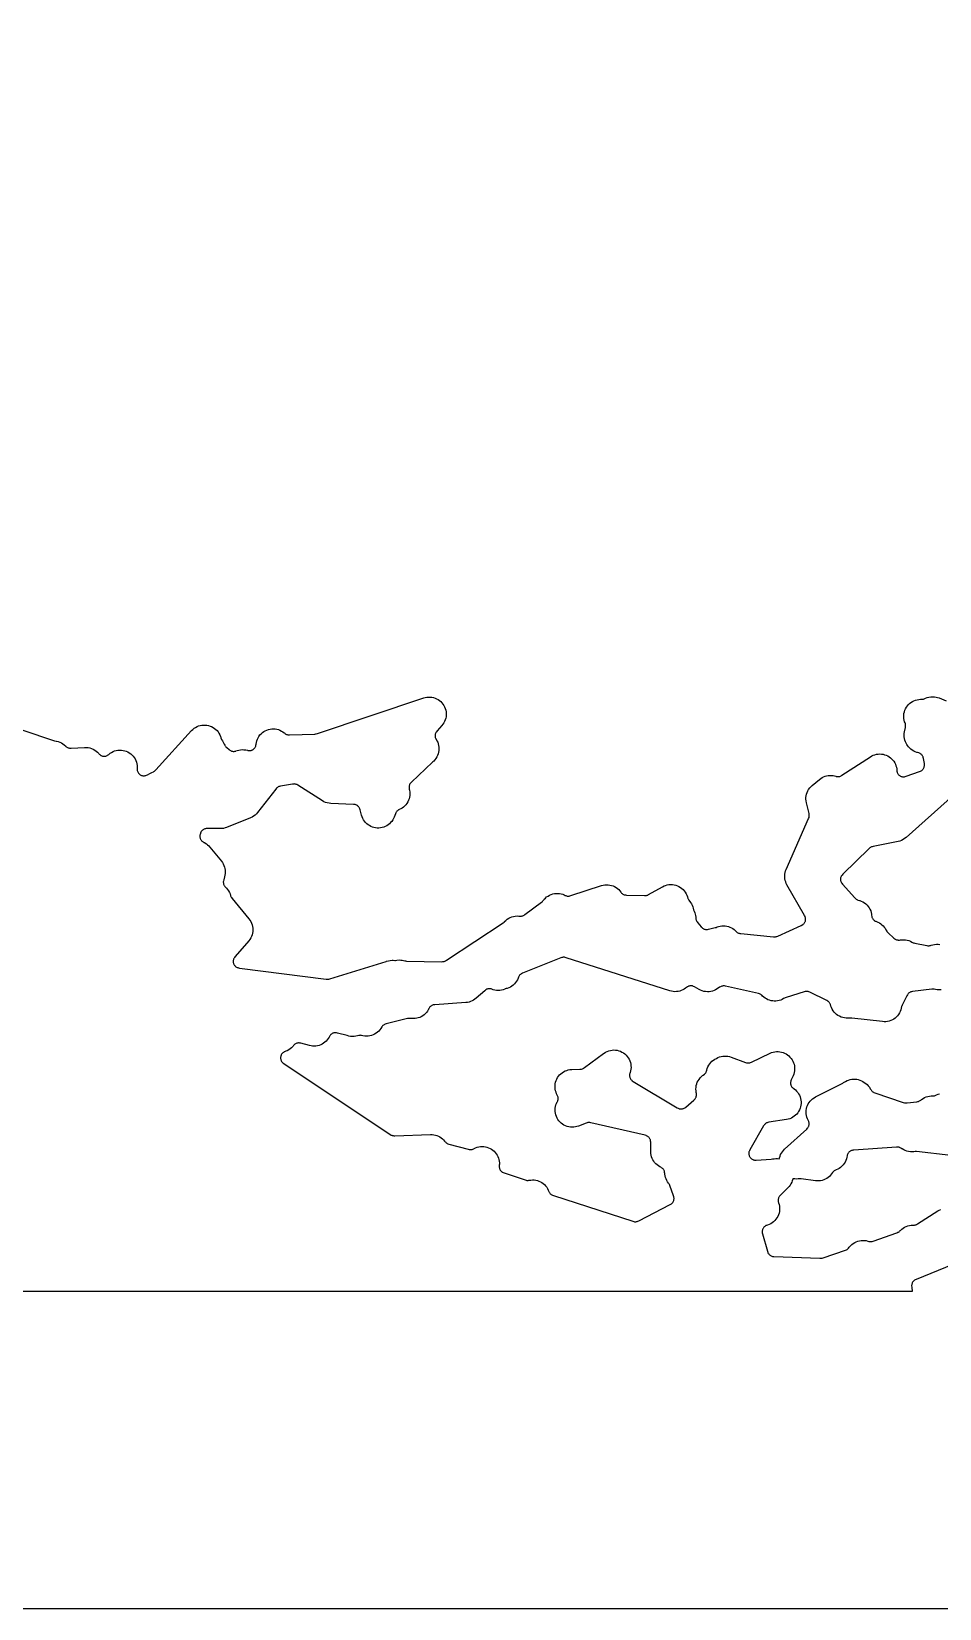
# Model space of a CAD drawing. Header units: metres. Extents: x 0 to 400, y 0 to 202.
# Drawn here: x 61.8 to 96.2, y 0 to 59.7 of the extents above; entities that cross this region are included whole.
import ezdxf

# ---------------------------------------------------------------- set-up
doc = ezdxf.new("R2010")
doc.units = ezdxf.units.M

msp = doc.modelspace()

# ---------------------------------------------------------------- linework, layer by layer
msp.add_lwpolyline([(400, 202.2006), (0, 202.2006), (0, -0.0004), (400, -0.0004), (400, 202.2006)], close=True)
for points in [[(61.495, 33.2436), (62.654, 32.8476), (62.693, 32.8356), (62.749, 32.8256), (62.767, 32.8226), (62.829, 32.8076), (62.888, 32.7856), (62.946, 32.7586), (63, 32.7266), (63.051, 32.6886), (63.098, 32.6456), (63.117, 32.6266), (63.137, 32.6106), (63.158, 32.5966), (63.184, 32.5826), (63.208, 32.5726), (63.228, 32.5666), (63.251, 32.5616), (63.278, 32.5596), (63.321, 32.5596), (63.826, 32.5876), (63.893, 32.5876), (63.96, 32.5816), (64.026, 32.5676), (64.089, 32.5476), (64.151, 32.5206), (64.209, 32.4876), (64.264, 32.4486), (64.314, 32.4046), (64.36, 32.3556), (64.376, 32.3356), (64.397, 32.3146), (64.413, 32.3016), (64.434, 32.2876), (64.456, 32.2766), (64.482, 32.2666), (64.507, 32.2586), (64.526, 32.2546), (64.555, 32.2526), (64.583, 32.2536), (64.604, 32.2556), (64.626, 32.2606), (64.654, 32.2696), (64.679, 32.2806), (64.698, 32.2916), (64.716, 32.3036), (64.741, 32.3256), (64.791, 32.3666), (64.845, 32.4006), (64.903, 32.4306), (64.962, 32.4536), (65.024, 32.4716), (65.088, 32.4826), (65.152, 32.4876), (65.216, 32.4856), (65.28, 32.4776), (65.343, 32.4636), (65.404, 32.4436), (65.462, 32.4176), (65.518, 32.3856), (65.571, 32.3486), (65.619, 32.3056), (65.663, 32.2586), (65.702, 32.2076), (65.736, 32.1536), (65.764, 32.0956), (65.787, 32.0356), (65.803, 31.9726), (65.813, 31.9096), (65.817, 31.8456), (65.816, 31.8136), (65.815, 31.7586), (65.816, 31.7356), (65.821, 31.7116), (65.828, 31.6856), (65.837, 31.6626), (65.848, 31.6406), (65.862, 31.6186), (65.876, 31.6006), (65.893, 31.5836), (65.912, 31.5676), (65.933, 31.5526), (65.953, 31.5416), (65.978, 31.5306), (66.004, 31.5216), (66.024, 31.5176), (66.049, 31.5146), (66.076, 31.5146), (66.097, 31.5156), (66.122, 31.5206), (66.144, 31.5266), (66.168, 31.5366), (66.207, 31.5556), (66.295, 31.6066), (66.372, 31.6446), (66.428, 31.6676), (66.447, 31.6776), (66.469, 31.6926), (66.49, 31.7096), (66.518, 31.7376), (67.876, 33.2256), (67.921, 33.2706), (67.971, 33.3106), (68.024, 33.3456), (68.08, 33.3756), (68.138, 33.3996), (68.199, 33.4176), (68.262, 33.4296), (68.325, 33.4356), (68.388, 33.4356), (68.451, 33.4296), (68.514, 33.4166), (68.574, 33.3986), (68.633, 33.3736), (68.689, 33.3436), (68.742, 33.3086), (68.791, 33.2686), (68.836, 33.2236), (68.876, 33.1736), (68.911, 33.1216), (68.941, 33.0656), (68.965, 33.0066), (68.976, 32.9726), (68.984, 32.9456), (68.993, 32.9176), (69.004, 32.8926), (69.016, 32.8696), (69.038, 32.8376), (69.056, 32.8136), (69.085, 32.7666), (69.11, 32.7166), (69.13, 32.6736), (69.143, 32.6516), (69.159, 32.6296), (69.175, 32.6106), (69.202, 32.5856), (69.291, 32.5086), (69.323, 32.4836), (69.346, 32.4696), (69.366, 32.4596), (69.388, 32.4516), (69.419, 32.4436), (69.442, 32.4396), (69.463, 32.4386), (69.491, 32.4396), (69.516, 32.4426), (69.547, 32.4506), (69.549, 32.4516), (69.554, 32.4526), (69.599, 32.4686), (69.662, 32.4866), (69.727, 32.4986), (69.792, 32.5036), (69.857, 32.5016), (69.922, 32.4936), (69.986, 32.4796), (70.004, 32.4736), (70.027, 32.4696), (70.054, 32.4676), (70.077, 32.4676), (70.101, 32.4706), (70.127, 32.4756), (70.149, 32.4826), (70.17, 32.4916), (70.191, 32.5026), (70.213, 32.5166), (70.232, 32.5326), (70.247, 32.5476), (70.262, 32.5666), (70.279, 32.5916), (70.291, 32.6116), (70.299, 32.6316), (70.306, 32.6546), (70.311, 32.6766), (70.314, 32.7096), (70.324, 32.7736), (70.34, 32.8356), (70.362, 32.8956), (70.39, 32.9536), (70.423, 33.0076), (70.462, 33.0596), (70.505, 33.1066), (70.553, 33.1486), (70.605, 33.1866), (70.66, 33.2186), (70.719, 33.2456), (70.779, 33.2666), (70.842, 33.2806), (70.905, 33.2896), (70.969, 33.2916), (71.033, 33.2876), (71.097, 33.2766), (71.158, 33.2606), (71.218, 33.2376), (71.276, 33.2086), (71.33, 33.1746), (71.381, 33.1356), (71.396, 33.1226), (71.42, 33.1046), (71.44, 33.0936), (71.464, 33.0826), (71.49, 33.0746), (71.513, 33.0686), (71.539, 33.0656), (71.579, 33.0646), (72.531, 33.0936), (72.57, 33.0966), (72.593, 33.1016), (72.635, 33.1126), (76.655, 34.4596), (76.716, 34.4776), (76.778, 34.4886), (76.84, 34.4936), (76.903, 34.4926), (76.966, 34.4846), (77.027, 34.4716), (77.087, 34.4526), (77.145, 34.4276), (77.2, 34.3976), (77.252, 34.3616), (77.301, 34.3216), (77.345, 34.2766), (77.384, 34.2276), (77.419, 34.1756), (77.448, 34.1196), (77.472, 34.0616), (77.49, 34.0006), (77.502, 33.9396), (77.508, 33.8766), (77.508, 33.8136), (77.502, 33.7506), (77.49, 33.6896), (77.472, 33.6286), (77.448, 33.5706), (77.418, 33.5156), (77.384, 33.4626), (77.344, 33.4136), (77.162, 33.2106), (77.135, 33.1766), (77.12, 33.1546), (77.11, 33.1346), (77.101, 33.1126), (77.094, 33.0876), (77.089, 33.0646), (77.087, 33.0406), (77.087, 33.0156), (77.09, 32.9906), (77.094, 32.9676), (77.102, 32.9426), (77.11, 32.9216), (77.121, 32.9026), (77.125, 32.8956), (77.158, 32.8406), (77.185, 32.7826), (77.207, 32.7226), (77.222, 32.6606), (77.231, 32.5966), (77.234, 32.5326), (77.23, 32.4686), (77.221, 32.4056), (77.205, 32.3436), (77.183, 32.2836), (77.155, 32.2256), (77.121, 32.1716), (77.082, 32.1196), (77.039, 32.0726), (76.999, 32.0376), (76.991, 32.0306), (76.191, 31.2756), (76.165, 31.2476), (76.149, 31.2266), (76.134, 31.2046), (76.124, 31.1846), (76.114, 31.1606), (76.107, 31.1376), (76.103, 31.1166), (76.101, 31.0906), (76.101, 31.0676), (76.104, 31.0426), (76.11, 31.0116), (76.122, 30.9646), (76.132, 30.9006), (76.135, 30.8366), (76.132, 30.7716), (76.123, 30.7086), (76.107, 30.6456), (76.085, 30.5856), (76.057, 30.5276), (76.024, 30.4716), (75.985, 30.4206), (75.942, 30.3726), (75.894, 30.3306), (75.842, 30.2926), (75.786, 30.2596), (75.728, 30.2326), (75.717, 30.2286), (75.699, 30.2196), (75.678, 30.2046), (75.662, 30.1916), (75.642, 30.1726), (75.625, 30.1516), (75.614, 30.1376), (75.603, 30.1156), (75.585, 30.0766), (75.538, 29.9536), (75.513, 29.8966), (75.483, 29.8416), (75.447, 29.7896), (75.406, 29.7426), (75.361, 29.6986), (75.312, 29.6596), (75.26, 29.6246), (75.204, 29.5956), (75.146, 29.5726), (75.086, 29.5546), (75.024, 29.5426), (74.962, 29.5376), (74.899, 29.5376), (74.837, 29.5436), (74.775, 29.5566), (74.715, 29.5746), (74.657, 29.5986), (74.602, 29.6276), (74.549, 29.6626), (74.501, 29.7016), (74.456, 29.7456), (74.416, 29.7936), (74.381, 29.8456), (74.35, 29.9006), (74.326, 29.9586), (74.307, 30.0186), (74.251, 30.2286), (74.239, 30.2666), (74.228, 30.2916), (74.217, 30.3116), (74.204, 30.3306), (74.187, 30.3506), (74.169, 30.3676), (74.15, 30.3836), (74.129, 30.3966), (74.108, 30.4076), (74.087, 30.4166), (74.062, 30.4236), (74.038, 30.4276), (73.997, 30.4316), (73.144, 30.4666), (73.076, 30.4726), (73.009, 30.4856), (72.944, 30.5066), (72.882, 30.5336), (72.822, 30.5666), (71.893, 31.1576), (71.857, 31.1786), (71.832, 31.1886), (71.807, 31.1966), (71.784, 31.2016), (71.755, 31.2046), (71.73, 31.2036), (71.687, 31.1986), (71.241, 31.1236), (71.201, 31.1146), (71.178, 31.1076), (71.156, 31.0986), (71.138, 31.0886), (71.12, 31.0766), (71.1, 31.0596), (71.081, 31.0416), (71.057, 31.0136), (70.373, 30.1246), (70.327, 30.0716), (70.277, 30.0246), (70.221, 29.9826), (70.162, 29.9466), (70.099, 29.9176), (69.201, 29.5596), (69.142, 29.5396), (69.082, 29.5246), (69.02, 29.5166), (68.958, 29.5136), (68.531, 29.5156), (68.517, 29.5156), (68.502, 29.5156), (68.447, 29.5166), (68.422, 29.5146), (68.397, 29.5106), (68.375, 29.5046), (68.352, 29.4956), (68.329, 29.4836), (68.306, 29.4696), (68.287, 29.4546), (68.272, 29.4396), (68.255, 29.4206), (68.241, 29.4006), (68.229, 29.3796), (68.212, 29.3406), (68.209, 29.3316), (68.196, 29.2946), (68.191, 29.2686), (68.187, 29.2396), (68.187, 29.2186), (68.189, 29.1946), (68.194, 29.1666), (68.2, 29.1456), (68.21, 29.1216), (68.221, 29.0996), (68.235, 29.0786), (68.251, 29.0586), (68.269, 29.0406), (68.289, 29.0246), (68.308, 29.0116), (68.325, 29.0026), (68.34, 28.9956), (68.358, 28.9856), (68.38, 28.9746), (68.432, 28.9426), (68.48, 28.9056), (68.525, 28.8636), (68.566, 28.8186), (69.003, 28.2806), (69.04, 28.2296), (69.072, 28.1766), (69.098, 28.1206), (69.119, 28.0616), (69.135, 28.0016), (69.144, 27.9396), (69.148, 27.8776), (69.146, 27.8156), (69.137, 27.7546), (69.123, 27.6936), (69.088, 27.5716), (69.079, 27.5316), (69.075, 27.5036), (69.075, 27.4836), (69.076, 27.4586), (69.081, 27.4326), (69.087, 27.4096), (69.095, 27.3876), (69.106, 27.3646), (69.118, 27.3456), (69.135, 27.3226), (69.148, 27.3076), (69.157, 27.2996), (69.195, 27.2626), (69.237, 27.2126), (69.273, 27.1586), (69.305, 27.1016), (69.33, 27.0416), (69.349, 26.9786), (69.351, 26.9686), (69.359, 26.9456), (69.369, 26.9256), (69.383, 26.9026), (69.409, 26.8686), (70.043, 26.1066), (70.082, 26.0546), (70.116, 25.9986), (70.144, 25.9396), (70.165, 25.8786), (70.181, 25.8156), (70.19, 25.7516), (70.193, 25.6866), (70.189, 25.6216), (70.179, 25.5566), (70.162, 25.4946), (70.139, 25.4336), (70.11, 25.3756), (70.076, 25.3196), (70.036, 25.2686), (69.519, 24.6686), (69.495, 24.6376), (69.481, 24.6156), (69.47, 24.5946), (69.462, 24.5726), (69.455, 24.5476), (69.451, 24.5226), (69.449, 24.4976), (69.449, 24.4756), (69.452, 24.4516), (69.457, 24.4276), (69.465, 24.4036), (69.476, 24.3796), (69.487, 24.3596), (69.501, 24.3396), (69.519, 24.3186), (69.536, 24.3026), (69.554, 24.2886), (69.575, 24.2746), (69.597, 24.2636), (69.619, 24.2546), (69.645, 24.2476), (69.685, 24.2396), (72.966, 23.8166), (73.011, 23.8136), (73.037, 23.8146), (73.061, 23.8176), (73.107, 23.8296), (75.235, 24.4906), (75.251, 24.4956), (75.32, 24.5156), (75.391, 24.5276), (75.463, 24.5316), (75.465, 24.5316), (75.501, 24.5306), (75.558, 24.5276), (75.585, 24.5286), (75.643, 24.5366), (75.731, 24.5426), (75.733, 24.5426), (75.787, 24.5406), (75.841, 24.5336), (75.894, 24.5226), (75.946, 24.5086), (75.971, 24.5046), (76.011, 24.5026), (77.344, 24.4786), (77.386, 24.4806), (77.41, 24.4836), (77.433, 24.4886), (77.457, 24.4976), (77.482, 24.5086), (77.518, 24.5306), (79.667, 25.9536), (79.699, 25.9776), (79.715, 25.9916), (79.718, 25.9946), (79.765, 26.0416), (79.817, 26.0836), (79.872, 26.1206), (79.931, 26.1506), (79.992, 26.1756), (80.056, 26.1936), (80.121, 26.2046), (80.187, 26.2096), (80.254, 26.2076), (80.285, 26.2036), (80.316, 26.2016), (80.342, 26.2016), (80.362, 26.2046), (80.386, 26.2096), (80.41, 26.2166), (80.432, 26.2266), (80.456, 26.2396), (80.487, 26.2606), (81.115, 26.7316), (81.146, 26.7566), (81.164, 26.7756), (81.193, 26.8106), (81.199, 26.8176), (81.215, 26.8386), (81.26, 26.8856), (81.308, 26.9276), (81.361, 26.9646), (81.416, 26.9956), (81.475, 27.0216), (81.536, 27.0416), (81.599, 27.0556), (81.662, 27.0626), (81.726, 27.0646), (81.79, 27.0596), (81.853, 27.0476), (81.915, 27.0306), (81.975, 27.0066), (82.009, 26.9896), (82.033, 26.9786), (82.057, 26.9706), (82.086, 26.9646), (82.109, 26.9616), (82.128, 26.9616), (82.156, 26.9636), (82.182, 26.9676), (82.218, 26.9776), (83.383, 27.3576), (83.444, 27.3746), (83.507, 27.3846), (83.571, 27.3896), (83.634, 27.3876), (83.697, 27.3796), (83.759, 27.3656), (83.82, 27.3456), (83.878, 27.3196), (83.933, 27.2876), (83.985, 27.2506), (84.033, 27.2086), (84.077, 27.1626), (84.115, 27.1126), (84.126, 27.0966), (84.143, 27.0776), (84.16, 27.0606), (84.177, 27.0476), (84.196, 27.0356), (84.218, 27.0246), (84.244, 27.0146), (84.269, 27.0076), (84.293, 27.0026), (84.331, 26.9996), (85.005, 26.9786), (85.045, 26.9796), (85.071, 26.9826), (85.092, 26.9866), (85.11, 26.9916), (85.132, 27.0006), (85.168, 27.0186), (85.692, 27.3156), (85.75, 27.3446), (85.811, 27.3676), (85.873, 27.3846), (85.937, 27.3956), (86.002, 27.3996), (86.067, 27.3976), (86.132, 27.3886), (86.195, 27.3726), (86.256, 27.3516), (86.315, 27.3236), (86.371, 27.2906), (86.423, 27.2516), (86.471, 27.2076), (86.514, 27.1596), (86.553, 27.1076), (86.586, 27.0516), (86.613, 26.9916), (86.634, 26.9306), (86.65, 26.8746), (86.659, 26.8526), (86.67, 26.8306), (86.685, 26.8066), (86.714, 26.7706), (86.721, 26.7636), (86.722, 26.7616), (86.757, 26.7166), (86.789, 26.6656), (86.815, 26.6126), (86.837, 26.5566), (86.853, 26.4996), (86.867, 26.4416), (86.876, 26.4176), (86.891, 26.3856), (86.913, 26.3326), (86.931, 26.2776), (86.944, 26.2216), (86.951, 26.1646), (86.951, 26.1546), (86.952, 26.1436), (86.957, 26.0936), (86.962, 26.0656), (86.967, 26.0466), (86.976, 26.0246), (86.988, 26.0006), (87, 25.9816), (87.025, 25.9506), (87.158, 25.7966), (87.186, 25.7676), (87.206, 25.7506), (87.225, 25.7376), (87.247, 25.7256), (87.269, 25.7156), (87.292, 25.7086), (87.317, 25.7026), (87.343, 25.6996), (87.366, 25.6996), (87.389, 25.7016), (87.432, 25.7096), (87.683, 25.7686), (87.721, 25.7786), (87.754, 25.7926), (87.814, 25.8126), (87.875, 25.8276), (87.937, 25.8356), (88, 25.8386), (88.063, 25.8346), (88.125, 25.8256), (88.186, 25.8096), (88.245, 25.7886), (88.302, 25.7616), (88.356, 25.7286), (88.407, 25.6906), (88.453, 25.6486), (88.478, 25.6236), (88.507, 25.5976), (88.522, 25.5856), (88.543, 25.5736), (88.568, 25.5626), (88.592, 25.5536), (88.615, 25.5486), (88.656, 25.5416), (89.894, 25.4236), (89.935, 25.4216), (89.961, 25.4236), (89.989, 25.4276), (90.014, 25.4346), (90.052, 25.4496), (90.944, 25.8486), (90.981, 25.8676), (90.999, 25.8786), (91.019, 25.8946), (91.039, 25.9146), (91.054, 25.9316), (91.067, 25.9496), (91.08, 25.9726), (91.09, 25.9946), (91.097, 26.0166), (91.103, 26.0446), (91.106, 26.0696), (91.106, 26.0926), (91.105, 26.1136), (91.1, 26.1386), (91.093, 26.1646), (91.084, 26.1876), (91.065, 26.2246), (90.401, 27.3846), (90.374, 27.4386), (90.352, 27.4946), (90.334, 27.5526), (90.323, 27.6126), (90.317, 27.6726), (90.317, 27.7336), (90.322, 27.7936), (90.333, 27.8526), (90.349, 27.9116), (90.371, 27.9676), (91.221, 29.8986), (91.235, 29.9346), (91.241, 29.9576), (91.245, 29.9776), (91.247, 30.0036), (91.247, 30.0256), (91.245, 30.0476), (91.237, 30.0876), (91.137, 30.4966), (91.125, 30.5606), (91.119, 30.6256), (91.12, 30.6916), (91.128, 30.7566), (91.142, 30.8206), (91.162, 30.8826), (91.189, 30.9426), (91.221, 30.9996), (91.26, 31.0526), (91.303, 31.1016), (91.351, 31.1466), (91.629, 31.3796), (91.678, 31.4166), (91.73, 31.4486), (91.784, 31.4756), (91.842, 31.4976), (91.901, 31.5146), (91.961, 31.5256), (92.022, 31.5306), (92.083, 31.5296), (92.144, 31.5226), (92.204, 31.5106), (92.253, 31.4956), (92.263, 31.4926), (92.284, 31.4876), (92.306, 31.4846), (92.33, 31.4836), (92.354, 31.4846), (92.379, 31.4886), (92.403, 31.4936), (92.423, 31.5006), (92.446, 31.5116), (92.482, 31.5326), (93.557, 32.2346), (93.611, 32.2656), (93.667, 32.2916), (93.726, 32.3126), (93.787, 32.3276), (93.849, 32.3366), (93.911, 32.3396), (93.973, 32.3366), (94.035, 32.3276), (94.096, 32.3126), (94.155, 32.2926), (94.211, 32.2656), (94.265, 32.2346), (94.316, 32.1976), (94.362, 32.1566), (94.405, 32.1106), (94.443, 32.0616), (94.476, 32.0086), (94.504, 31.9526), (94.526, 31.8946), (94.543, 31.8346), (94.554, 31.7726), (94.559, 31.7106), (94.559, 31.7086), (94.562, 31.6836), (94.568, 31.6576), (94.575, 31.6356), (94.584, 31.6156), (94.598, 31.5906), (94.611, 31.5716), (94.624, 31.5556), (94.643, 31.5386), (94.663, 31.5216), (94.684, 31.5086), (94.702, 31.4986), (94.727, 31.4896), (94.75, 31.4826), (94.772, 31.4776), (94.799, 31.4756), (94.823, 31.4756), (94.846, 31.4776), (94.871, 31.4826), (94.909, 31.4946), (95.42, 31.6766), (95.459, 31.6936), (95.484, 31.7066), (95.505, 31.7206), (95.523, 31.7346), (95.541, 31.7536), (95.557, 31.7736), (95.569, 31.7916), (95.58, 31.8136), (95.59, 31.8386), (95.597, 31.8636), (95.602, 31.8906), (95.604, 31.9146), (95.604, 31.9356), (95.599, 31.9776), (95.567, 32.1646), (95.558, 32.2046), (95.55, 32.2286), (95.54, 32.2506), (95.529, 32.2696), (95.513, 32.2936), (95.496, 32.3126), (95.48, 32.3286), (95.459, 32.3446), (95.44, 32.3566), (95.417, 32.3676), (95.391, 32.3776), (95.337, 32.3916), (95.337, 32.3926), (95.315, 32.3976), (95.255, 32.4196), (95.197, 32.4476), (95.142, 32.4806), (95.091, 32.5186), (95.044, 32.5626), (95.001, 32.6106), (94.963, 32.6616), (94.942, 32.6936), (94.91, 32.7486), (94.884, 32.8046), (94.863, 32.8646), (94.848, 32.9256), (94.839, 32.9876), (94.836, 33.0496), (94.839, 33.1126), (94.848, 33.1746), (94.882, 33.3456), (94.888, 33.3866), (94.889, 33.4116), (94.888, 33.4366), (94.885, 33.4606), (94.88, 33.4826), (94.869, 33.5156), (94.853, 33.5556), (94.836, 33.6176), (94.824, 33.6796), (94.819, 33.7436), (94.821, 33.8076), (94.828, 33.8706), (94.842, 33.9326), (94.861, 33.9936), (94.887, 34.0516), (94.918, 34.1066), (94.955, 34.1596), (94.996, 34.2076), (95.042, 34.2516), (95.092, 34.2916), (95.146, 34.3256), (95.203, 34.3546), (95.262, 34.3776), (95.323, 34.3946), (95.386, 34.4056), (95.449, 34.4106), (95.47, 34.4096), (95.52, 34.4116), (95.547, 34.4146), (95.572, 34.4206), (95.593, 34.4276), (95.643, 34.4496), (95.707, 34.4756), (95.774, 34.4936), (95.843, 34.5046), (95.912, 34.5086), (95.913, 34.5086), (95.977, 34.5056), (96.04, 34.4956), (96.102, 34.4806), (96.162, 34.4586), (96.421, 34.3506)], [(96.705, 30.7806), (94.906, 29.1796), (94.852, 29.1366), (94.794, 29.0996), (94.733, 29.0696), (94.669, 29.0456), (94.602, 29.0286), (93.659, 28.8396), (93.621, 28.8296), (93.597, 28.8216), (93.574, 28.8106), (93.557, 28.7996), (93.537, 28.7856), (93.505, 28.7576), (92.511, 27.7866), (92.486, 27.7586), (92.471, 27.7396), (92.457, 27.7176), (92.447, 27.6966), (92.438, 27.6736), (92.432, 27.6516), (92.427, 27.6266), (92.426, 27.6046), (92.426, 27.5826), (92.43, 27.5536), (92.434, 27.5306), (92.44, 27.5126), (92.45, 27.4886), (92.464, 27.4626), (92.476, 27.4446), (92.499, 27.4176), (92.973, 26.8926), (93.002, 26.8626), (93.021, 26.8466), (93.041, 26.8346), (93.065, 26.8216), (93.088, 26.8116), (93.144, 26.7946), (93.152, 26.7926), (93.214, 26.7706), (93.273, 26.7416), (93.329, 26.7066), (93.381, 26.6666), (93.429, 26.6216), (93.472, 26.5716), (93.51, 26.5186), (93.542, 26.4606), (93.568, 26.4006), (93.588, 26.3376), (93.601, 26.2736), (93.604, 26.2426), (93.605, 26.2356), (93.612, 26.1876), (93.616, 26.1686), (93.625, 26.1426), (93.636, 26.1196), (93.648, 26.1006), (93.664, 26.0776), (93.68, 26.0606), (93.698, 26.0446), (93.718, 26.0286), (93.74, 26.0156), (93.759, 26.0066), (93.786, 25.9976), (93.842, 25.9746), (93.896, 25.9466), (93.947, 25.9146), (93.994, 25.8766), (94.038, 25.8356), (94.078, 25.7896), (94.114, 25.7416), (94.145, 25.6896), (94.174, 25.6336), (94.185, 25.6166), (94.202, 25.5966), (94.232, 25.5656), (94.447, 25.3726), (94.478, 25.3476), (94.5, 25.3326), (94.522, 25.3206), (94.542, 25.3116), (94.562, 25.3056), (94.591, 25.2996), (94.614, 25.2966), (94.634, 25.2966), (94.659, 25.2976), (94.693, 25.3036), (94.757, 25.3106), (94.821, 25.3116), (94.885, 25.3056), (94.948, 25.2936), (95.01, 25.2756), (95.069, 25.2516), (95.126, 25.2216), (95.147, 25.2086), (95.17, 25.1976), (95.196, 25.1886), (95.233, 25.1796), (95.698, 25.0896), (95.736, 25.0846), (95.762, 25.0836), (95.786, 25.0846), (95.811, 25.0876), (95.835, 25.0936), (95.863, 25.1036), (95.925, 25.1206), (95.989, 25.1326), (96.054, 25.1376), (96.119, 25.1356), (96.184, 25.1276)], [(96.233, 23.4156), (96.17, 23.4156), (96.153, 23.4146), (96.084, 23.4176), (96.015, 23.4286), (95.965, 23.4396), (95.939, 23.4426), (95.916, 23.4426), (95.878, 23.4396), (95.154, 23.3466), (95.114, 23.3386), (95.092, 23.3326), (95.068, 23.3226), (95.045, 23.3116), (95.024, 23.2976), (95.004, 23.2816), (94.987, 23.2656), (94.97, 23.2456), (94.957, 23.2276), (94.938, 23.1916), (94.763, 22.8386), (94.747, 22.8006), (94.739, 22.7766), (94.727, 22.7176), (94.71, 22.6556), (94.688, 22.5956), (94.66, 22.5386), (94.626, 22.4846), (94.588, 22.4336), (94.544, 22.3876), (94.496, 22.3456), (94.445, 22.3086), (94.389, 22.2766), (94.331, 22.2496), (94.271, 22.2296), (94.209, 22.2146), (94.146, 22.2066), (94.082, 22.2046), (94.019, 22.2086), (92.849, 22.3446), (92.808, 22.3466), (92.783, 22.3456), (92.768, 22.3436), (92.703, 22.3386), (92.638, 22.3406), (92.573, 22.3486), (92.509, 22.3626), (92.447, 22.3836), (92.388, 22.4106), (92.331, 22.4426), (92.279, 22.4816), (92.23, 22.5246), (92.186, 22.5726), (92.146, 22.6246), (92.113, 22.6806), (92.085, 22.7396), (92.063, 22.8006), (92.046, 22.8566), (92.038, 22.8776), (92.026, 22.9006), (92.014, 22.9186), (92, 22.9356), (91.98, 22.9566), (91.96, 22.9726), (91.942, 22.9846), (91.908, 23.0036), (91.265, 23.3206), (91.226, 23.3376), (91.201, 23.3456), (91.183, 23.3506), (91.159, 23.3526), (91.134, 23.3536), (91.11, 23.3516), (91.086, 23.3486), (91.051, 23.3386), (90.371, 23.1276), (90.332, 23.1136), (90.31, 23.1026), (90.274, 23.0806), (90.22, 23.0516), (90.163, 23.0276), (90.104, 23.0086), (90.044, 22.9966), (89.983, 22.9896), (89.922, 22.9876), (89.861, 22.9926), (89.8, 23.0026), (89.741, 23.0186), (89.683, 23.0406), (89.628, 23.0676), (89.575, 23.0996), (89.526, 23.1356), (89.481, 23.1776), (89.447, 23.2106), (89.428, 23.2266), (89.408, 23.2396), (89.382, 23.2526), (89.361, 23.2616), (89.321, 23.2726), (88.072, 23.5506), (88.031, 23.5586), (88.007, 23.5596), (87.981, 23.5586), (87.958, 23.5556), (87.933, 23.5496), (87.909, 23.5416), (87.887, 23.5316), (87.849, 23.5086), (87.759, 23.4486), (87.703, 23.4146), (87.644, 23.3876), (87.582, 23.3656), (87.519, 23.3506), (87.454, 23.3416), (87.389, 23.3396), (87.324, 23.3446), (87.259, 23.3546), (87.196, 23.3726), (87.135, 23.3956), (87.077, 23.4256), (86.903, 23.5256), (86.866, 23.5446), (86.845, 23.5526), (86.824, 23.5586), (86.8, 23.5626), (86.773, 23.5656), (86.749, 23.5646), (86.725, 23.5626), (86.699, 23.5566), (86.678, 23.5506), (86.657, 23.5416), (86.633, 23.5276), (86.601, 23.5066), (86.565, 23.4786), (86.514, 23.4436), (86.46, 23.4126), (86.402, 23.3866), (86.343, 23.3676), (86.282, 23.3536), (86.219, 23.3456), (86.157, 23.3436), (86.094, 23.3476), (86.032, 23.3586), (85.972, 23.3746), (82.045, 24.6296), (82.006, 24.6396), (81.98, 24.6436), (81.954, 24.6456), (81.931, 24.6446), (81.909, 24.6416), (81.885, 24.6366), (81.845, 24.6226), (80.396, 24.0406), (80.358, 24.0226), (80.335, 24.0096), (80.316, 23.9956), (80.299, 23.9816), (80.282, 23.9626), (80.268, 23.9436), (80.255, 23.9236), (80.243, 23.8986), (80.227, 23.8566), (80.201, 23.7966), (80.169, 23.7406), (80.131, 23.6876), (80.089, 23.6386), (80.042, 23.5936), (79.99, 23.5536), (79.935, 23.5196), (79.877, 23.4916), (79.816, 23.4686), (79.774, 23.4576), (79.74, 23.4466), (79.722, 23.4386), (79.662, 23.4176), (79.601, 23.4026), (79.539, 23.3936), (79.476, 23.3906), (79.413, 23.3936), (79.35, 23.4026), (79.289, 23.4186), (79.263, 23.4276), (79.206, 23.4456), (79.181, 23.4516), (79.159, 23.4536), (79.132, 23.4546), (79.105, 23.4526), (79.083, 23.4486), (79.063, 23.4426), (79.04, 23.4326), (79.012, 23.4176), (78.992, 23.4056), (78.963, 23.3816), (78.639, 23.0936), (78.592, 23.0546), (78.541, 23.0206), (78.487, 22.9916), (78.431, 22.9686), (78.373, 22.9496), (78.313, 22.9376), (78.252, 22.9306), (77.079, 22.8506), (77.041, 22.8456), (77.018, 22.8406), (76.99, 22.8316), (76.968, 22.8226), (76.95, 22.8126), (76.929, 22.7976), (76.911, 22.7826), (76.894, 22.7646), (76.877, 22.7436), (76.865, 22.7256), (76.855, 22.7076), (76.845, 22.6866), (76.84, 22.6776), (76.828, 22.6526), (76.795, 22.6006), (76.757, 22.5516), (76.715, 22.5066), (76.669, 22.4656), (76.619, 22.4286), (76.565, 22.3976), (76.509, 22.3716), (76.451, 22.3506), (76.391, 22.3356), (76.33, 22.3256), (76.268, 22.3226), (76.206, 22.3246), (76.157, 22.3316), (76.124, 22.3346), (76.099, 22.3346), (76.077, 22.3326), (76.038, 22.3246), (75.237, 22.1236), (75.201, 22.1126), (75.176, 22.1026), (75.155, 22.0916), (75.138, 22.0796), (75.116, 22.0616), (75.098, 22.0446), (75.083, 22.0266), (75.071, 22.0086), (75.07, 22.0076), (75.037, 21.9516), (74.999, 21.8996), (74.955, 21.8516), (74.907, 21.8076), (74.855, 21.7696), (74.799, 21.7366), (74.74, 21.7086), (74.679, 21.6876), (74.616, 21.6726), (74.552, 21.6636), (74.487, 21.6616), (74.423, 21.6656), (74.359, 21.6766), (74.305, 21.6886), (74.281, 21.6906), (74.252, 21.6916), (74.227, 21.6896), (74.204, 21.6846), (74.154, 21.6706), (74.089, 21.6556), (74.023, 21.6466), (73.957, 21.6446), (73.89, 21.6496), (73.825, 21.6616), (73.761, 21.6806), (73.756, 21.6816), (73.398, 21.7786), (73.358, 21.7876), (73.334, 21.7896), (73.307, 21.7906), (73.28, 21.7886), (73.257, 21.7836), (73.236, 21.7776), (73.212, 21.7676), (73.19, 21.7566), (73.168, 21.7416), (73.148, 21.7256), (73.132, 21.7106), (73.114, 21.6886), (73.1, 21.6676), (73.074, 21.6196), (73.042, 21.5666), (73.005, 21.5166), (72.963, 21.4706), (72.917, 21.4286), (72.868, 21.3916), (72.815, 21.3586), (72.759, 21.3316), (72.7, 21.3096), (72.64, 21.2946), (72.579, 21.2836), (72.517, 21.2796), (72.455, 21.2816), (72.393, 21.2896), (72.332, 21.3026), (72.013, 21.3906), (71.973, 21.3996), (71.947, 21.4026), (71.925, 21.4026), (71.899, 21.4006), (71.874, 21.3966), (71.852, 21.3906), (71.829, 21.3816), (71.809, 21.3716), (71.786, 21.3566), (71.764, 21.3396), (71.75, 21.3266), (71.732, 21.3056), (71.717, 21.2866), (71.693, 21.2576), (71.649, 21.2136), (71.601, 21.1746), (71.549, 21.1396), (71.494, 21.1106), (71.437, 21.0866), (71.394, 21.0706), (71.372, 21.0606), (71.352, 21.0476), (71.33, 21.0306), (71.313, 21.0156), (71.297, 20.9986), (71.282, 20.9786), (71.269, 20.9546), (71.258, 20.9326), (71.251, 20.9116), (71.245, 20.8866), (71.241, 20.8616), (71.24, 20.8396), (71.241, 20.8136), (71.246, 20.7856), (71.251, 20.7626), (71.258, 20.7426), (71.268, 20.7216), (71.281, 20.7006), (71.298, 20.6786), (71.317, 20.6576), (71.331, 20.6446), (71.363, 20.6206), (75.388, 17.9416), (75.426, 17.9186), (75.448, 17.9086), (75.469, 17.9016), (75.497, 17.8956), (75.526, 17.8916), (75.567, 17.8906), (76.919, 17.9346), (76.98, 17.9336), (77.04, 17.9266), (77.099, 17.9146), (77.157, 17.8966), (77.213, 17.8746), (77.267, 17.8456), (77.318, 17.8126), (77.365, 17.7756), (77.409, 17.7336), (77.449, 17.6876), (77.471, 17.6596), (77.488, 17.6426), (77.505, 17.6276), (77.527, 17.6116), (77.549, 17.5996), (77.571, 17.5896), (77.611, 17.5766), (78.336, 17.3766), (78.374, 17.3686), (78.402, 17.3656), (78.423, 17.3646), (78.447, 17.3666), (78.474, 17.3706), (78.496, 17.3756), (78.517, 17.3836), (78.551, 17.3996), (78.566, 17.4076), (78.622, 17.4346), (78.681, 17.4556), (78.741, 17.4716), (78.803, 17.4806), (78.865, 17.4846), (78.928, 17.4826), (78.99, 17.4736), (79.05, 17.4596), (79.109, 17.4396), (79.166, 17.4136), (79.22, 17.3826), (79.271, 17.3466), (79.319, 17.3066), (79.362, 17.2606), (79.4, 17.2116), (79.434, 17.1596), (79.462, 17.1036), (79.485, 17.0456), (79.503, 16.9856), (79.514, 16.9246), (79.519, 16.8626), (79.519, 16.8006), (79.517, 16.7866), (79.517, 16.7796), (79.514, 16.7286), (79.514, 16.7046), (79.518, 16.6816), (79.524, 16.6556), (79.532, 16.6316), (79.541, 16.6126), (79.554, 16.5886), (79.568, 16.5696), (79.582, 16.5536), (79.603, 16.5336), (79.622, 16.5186), (79.641, 16.5066), (79.66, 16.4966), (79.699, 16.4826), (80.5, 16.2166), (80.538, 16.2056), (80.561, 16.2026), (80.585, 16.2006), (80.609, 16.2006), (80.637, 16.2036), (80.646, 16.2056), (80.708, 16.2156), (80.77, 16.2196), (80.833, 16.2176), (80.896, 16.2086), (80.957, 16.1946), (81.016, 16.1746), (81.074, 16.1486), (81.128, 16.1176), (81.18, 16.0806), (81.227, 16.0396), (81.27, 15.9936), (81.309, 15.9446), (81.343, 15.8916), (81.371, 15.8356), (81.391, 15.7836), (81.394, 15.7766), (81.401, 15.7616), (81.414, 15.7396), (81.428, 15.7196), (81.446, 15.6986), (81.464, 15.6806), (81.48, 15.6686), (81.502, 15.6556), (81.527, 15.6426), (81.565, 15.6276), (84.573, 14.6536), (84.612, 14.6436), (84.637, 14.6386), (84.661, 14.6376), (84.684, 14.6386), (84.71, 14.6416), (84.733, 14.6476), (84.759, 14.6556), (84.797, 14.6726), (85.978, 15.2826), (86.012, 15.3026), (86.031, 15.3166), (86.052, 15.3346), (86.069, 15.3526), (86.081, 15.3676), (86.095, 15.3886), (86.107, 15.4126), (86.115, 15.4346), (86.121, 15.4536), (86.125, 15.4776), (86.128, 15.5066), (86.128, 15.5286), (86.126, 15.5506), (86.121, 15.5736), (86.109, 15.6116), (85.971, 16.0026), (85.956, 16.0406), (85.945, 16.0606), (85.928, 16.0856), (85.92, 16.0956), (85.883, 16.1466), (85.851, 16.2006), (85.824, 16.2576), (85.803, 16.3166), (85.788, 16.3776), (85.779, 16.4396), (85.778, 16.4626), (85.773, 16.5046), (85.768, 16.5296), (85.761, 16.5546), (85.752, 16.5766), (85.741, 16.5956), (85.725, 16.6196), (85.712, 16.6356), (85.695, 16.6526), (85.675, 16.6696), (85.656, 16.6826), (85.625, 16.6996), (85.588, 16.7166), (85.534, 16.7486), (85.484, 16.7866), (85.438, 16.8286), (85.395, 16.8746), (85.358, 16.9256), (85.326, 16.9786), (85.299, 17.0356), (85.277, 17.0946), (85.261, 17.1556), (85.252, 17.2176), (85.248, 17.2796), (85.244, 17.6466), (85.242, 17.6856), (85.238, 17.7096), (85.232, 17.7326), (85.225, 17.7526), (85.214, 17.7756), (85.202, 17.7976), (85.189, 17.8136), (85.17, 17.8356), (85.153, 17.8516), (85.138, 17.8626), (85.115, 17.8776), (85.091, 17.8896), (85.072, 17.8976), (85.034, 17.9076), (82.981, 18.3826), (82.939, 18.3896), (82.914, 18.3916), (82.892, 18.3916), (82.867, 18.3886), (82.838, 18.3816), (82.8, 18.3686), (82.516, 18.2566), (82.456, 18.2366), (82.394, 18.2226), (82.331, 18.2136), (82.268, 18.2116), (82.205, 18.2156), (82.142, 18.2256), (82.081, 18.2426), (82.021, 18.2646), (81.964, 18.2926), (81.91, 18.3256), (81.86, 18.3646), (81.814, 18.4076), (81.772, 18.4556), (81.735, 18.5066), (81.703, 18.5616), (81.676, 18.6196), (81.656, 18.6796), (81.641, 18.7406), (81.632, 18.8036), (81.63, 18.8676), (81.634, 18.9306), (81.644, 18.9936), (81.66, 19.0546), (81.682, 19.1146), (81.71, 19.1716), (81.715, 19.1816), (81.728, 19.2086), (81.735, 19.2306), (81.741, 19.2566), (81.744, 19.2826), (81.745, 19.3056), (81.743, 19.3296), (81.739, 19.3556), (81.732, 19.3796), (81.723, 19.4046), (81.696, 19.4566), (81.687, 19.4746), (81.663, 19.5346), (81.644, 19.5956), (81.632, 19.6586), (81.626, 19.7226), (81.626, 19.7876), (81.633, 19.8516), (81.646, 19.9136), (81.665, 19.9756), (81.69, 20.0346), (81.721, 20.0906), (81.757, 20.1436), (81.799, 20.1936), (81.845, 20.2376), (81.895, 20.2776), (81.949, 20.3126), (82.006, 20.3426), (82.066, 20.3656), (82.128, 20.3836), (82.191, 20.3946), (82.255, 20.3996), (82.568, 20.4076), (82.608, 20.4106), (82.632, 20.4156), (82.661, 20.4236), (82.686, 20.4336), (82.707, 20.4456), (82.743, 20.4686), (83.459, 21.0026), (83.483, 21.0206), (83.537, 21.0546), (83.596, 21.0836), (83.656, 21.1056), (83.719, 21.1226), (83.783, 21.1326), (83.848, 21.1366), (83.912, 21.1336), (83.977, 21.1246), (84.039, 21.1096), (84.1, 21.0876), (84.159, 21.0596), (84.215, 21.0266), (84.266, 20.9876), (84.314, 20.9436), (84.357, 20.8956), (84.396, 20.8426), (84.428, 20.7866), (84.455, 20.7276), (84.476, 20.6666), (84.491, 20.6036), (84.499, 20.5396), (84.501, 20.4746), (84.496, 20.4096), (84.485, 20.3466), (84.468, 20.2836), (84.454, 20.2416), (84.448, 20.2166), (84.445, 20.1926), (84.445, 20.1666), (84.446, 20.1416), (84.451, 20.1186), (84.458, 20.0916), (84.467, 20.0696), (84.479, 20.0466), (84.493, 20.0246), (84.508, 20.0066), (84.525, 19.9896), (84.545, 19.9726), (84.582, 19.9476), (86.245, 18.9496), (86.282, 18.9296), (86.305, 18.9196), (86.326, 18.9136), (86.351, 18.9086), (86.372, 18.9066), (86.398, 18.9056), (86.423, 18.9076), (86.448, 18.9126), (86.47, 18.9186), (86.49, 18.9266), (86.511, 18.9366), (86.536, 18.9526), (86.568, 18.9766), (86.878, 19.2406), (86.909, 19.2696), (86.928, 19.2916), (86.942, 19.3116), (86.954, 19.3336), (86.964, 19.3556), (86.971, 19.3786), (86.977, 19.4086), (86.98, 19.4316), (86.98, 19.4556), (86.977, 19.4836), (86.968, 19.5296), (86.959, 19.5936), (86.956, 19.6586), (86.96, 19.7236), (86.97, 19.7876), (86.987, 19.8506), (87.009, 19.9126), (87.038, 19.9706), (87.073, 20.0256), (87.113, 20.0776), (87.158, 20.1246), (87.207, 20.1666), (87.228, 20.1816), (87.275, 20.2166), (87.293, 20.2326), (87.309, 20.2506), (87.325, 20.2706), (87.338, 20.2926), (87.348, 20.3146), (87.356, 20.3346), (87.366, 20.3786), (87.385, 20.4416), (87.41, 20.5016), (87.44, 20.5586), (87.477, 20.6126), (87.518, 20.6636), (87.564, 20.7086), (87.615, 20.7496), (87.669, 20.7856), (87.729, 20.8206), (87.786, 20.8496), (87.845, 20.8736), (87.907, 20.8916), (87.969, 20.9026), (88.033, 20.9086), (88.097, 20.9076), (88.16, 20.9006), (88.223, 20.8866), (88.284, 20.8676), (88.29, 20.8646), (88.832, 20.6656), (88.871, 20.6526), (88.898, 20.6476), (88.922, 20.6446), (88.943, 20.6446), (88.971, 20.6476), (88.997, 20.6526), (89.019, 20.6586), (89.056, 20.6746), (89.761, 21.0126), (89.82, 21.0366), (89.88, 21.0556), (89.942, 21.0676), (90.005, 21.0746), (90.068, 21.0746), (90.131, 21.0696), (90.193, 21.0576), (90.253, 21.0396), (90.312, 21.0166), (90.368, 20.9876), (90.421, 20.9526), (90.47, 20.9136), (90.515, 20.8696), (90.556, 20.8206), (90.592, 20.7686), (90.622, 20.7136), (90.647, 20.6556), (90.667, 20.5956), (90.68, 20.5336), (90.688, 20.4716), (90.689, 20.4086), (90.684, 20.3456), (90.673, 20.2826), (90.656, 20.2226), (90.633, 20.1636), (90.563, 20.0076), (90.548, 19.9696), (90.542, 19.9486), (90.538, 19.9226), (90.536, 19.8956), (90.536, 19.8756), (90.54, 19.8496), (90.545, 19.8236), (90.553, 19.8016), (90.565, 19.7746), (90.577, 19.7536), (90.589, 19.7356), (90.606, 19.7166), (90.624, 19.6996), (90.658, 19.6746), (90.668, 19.6666), (90.672, 19.6646), (90.721, 19.6246), (90.766, 19.5796), (90.806, 19.5306), (90.842, 19.4786), (90.872, 19.4226), (90.896, 19.3636), (90.914, 19.3026), (90.927, 19.2406), (90.933, 19.1776), (90.933, 19.1146), (90.927, 19.0516), (90.915, 18.9886), (90.897, 18.9286), (90.873, 18.8696), (90.843, 18.8136), (90.808, 18.7606), (90.768, 18.7116), (90.723, 18.6666), (90.674, 18.6256), (90.622, 18.5906), (90.566, 18.5606), (90.507, 18.5356), (90.447, 18.5166), (90.385, 18.5046), (89.719, 18.4016), (89.68, 18.3936), (89.656, 18.3856), (89.632, 18.3756), (89.612, 18.3646), (89.59, 18.3496), (89.571, 18.3336), (89.553, 18.3146), (89.537, 18.2956), (89.516, 18.2626), (88.998, 17.3626), (88.979, 17.3236), (88.969, 17.2996), (88.964, 17.2806), (88.959, 17.2536), (88.957, 17.2286), (88.957, 17.2056), (88.96, 17.1806), (88.965, 17.1566), (88.973, 17.1336), (88.983, 17.1106), (88.995, 17.0876), (89.008, 17.0696), (89.024, 17.0506), (89.043, 17.0316), (89.061, 17.0176), (89.083, 17.0036), (89.104, 16.9926), (89.125, 16.9846), (89.151, 16.9776), (89.178, 16.9726), (89.2, 16.9706), (89.238, 16.9716), (89.808, 17.0086), (89.85, 17.0126), (89.851, 17.0136), (89.914, 17.0226), (89.978, 17.0266), (90.042, 17.0236), (90.105, 17.0146), (90.11, 17.0136), (90.12, 17.0586), (90.138, 17.1196), (90.162, 17.1776), (90.192, 17.2326), (90.226, 17.2856), (90.266, 17.3336), (90.311, 17.3786), (91.149, 18.1456), (91.178, 18.1746), (91.192, 18.1926), (91.206, 18.2126), (91.218, 18.2356), (91.228, 18.2596), (91.234, 18.2816), (91.239, 18.3056), (91.241, 18.3306), (91.241, 18.3566), (91.239, 18.3786), (91.234, 18.4026), (91.226, 18.4286), (91.216, 18.4526), (91.202, 18.4776), (91.174, 18.5366), (91.153, 18.5976), (91.137, 18.6596), (91.128, 18.7236), (91.125, 18.7886), (91.129, 18.8526), (91.139, 18.9166), (91.155, 18.9796), (91.177, 19.0396), (91.206, 19.0976), (91.24, 19.1526), (91.279, 19.2036), (91.323, 19.2506), (91.372, 19.2936), (91.424, 19.3306), (91.481, 19.3626), (92.511, 19.8836), (92.546, 19.9036), (92.564, 19.9166), (92.617, 19.9496), (92.673, 19.9786), (92.731, 20.0006), (92.791, 20.0176), (92.853, 20.0286), (92.915, 20.0346), (92.978, 20.0336), (93.04, 20.0266), (93.101, 20.0136), (93.161, 19.9946), (93.219, 19.9706), (93.274, 19.9406), (93.325, 19.9096), (93.38, 19.8716), (93.431, 19.8286), (93.477, 19.7806), (93.518, 19.7276), (93.554, 19.6716), (93.581, 19.6226), (93.594, 19.6046), (93.61, 19.5856), (93.628, 19.5676), (93.648, 19.5526), (93.669, 19.5386), (93.69, 19.5286), (93.728, 19.5136), (94.8, 19.1516), (94.845, 19.1396), (94.872, 19.1346), (94.899, 19.1336), (94.944, 19.1366), (95.309, 19.1776), (95.35, 19.1846), (95.376, 19.1906), (95.394, 19.1976), (95.417, 19.2086), (95.439, 19.2226), (95.462, 19.2396), (95.495, 19.2686), (95.549, 19.3046), (95.605, 19.3366), (95.665, 19.3616), (95.727, 19.3806), (95.79, 19.3936), (95.854, 19.4006), (95.919, 19.4006), (95.929, 19.4006), (95.958, 19.4016), (95.982, 19.4056), (96.005, 19.4116), (96.029, 19.4206), (96.063, 19.4366), (96.118, 19.4606), (96.175, 19.4796)], [(96.596, 17.1406), (95.307, 17.2906), (95.269, 17.2926), (95.248, 17.2926), (95.2, 17.2866), (95.135, 17.2816), (95.069, 17.2836), (95.004, 17.2916), (94.94, 17.3066), (94.878, 17.3286), (94.819, 17.3556), (94.762, 17.3896), (94.745, 17.4016), (94.709, 17.4246), (94.685, 17.4376), (94.661, 17.4466), (94.641, 17.4526), (94.614, 17.4576), (94.587, 17.4596), (94.55, 17.4596), (92.925, 17.3476), (92.887, 17.3426), (92.862, 17.3376), (92.838, 17.3296), (92.818, 17.3206), (92.795, 17.3076), (92.774, 17.2936), (92.756, 17.2786), (92.741, 17.2636), (92.725, 17.2436), (92.71, 17.2206), (92.7, 17.2016), (92.691, 17.1796), (92.683, 17.1556), (92.677, 17.1246), (92.67, 17.0796), (92.654, 17.0156), (92.632, 16.9536), (92.603, 16.8946), (92.568, 16.8386), (92.528, 16.7856), (92.482, 16.7376), (92.432, 16.6946), (92.378, 16.6566), (92.32, 16.6246), (92.26, 16.5986), (92.241, 16.5916), (92.214, 16.5786), (92.19, 16.5656), (92.172, 16.5516), (92.156, 16.5366), (92.139, 16.5176), (92.124, 16.4986), (92.123, 16.4966), (92.088, 16.4436), (92.048, 16.3956), (92.004, 16.3506), (91.955, 16.3106), (91.903, 16.2756), (91.848, 16.2456), (91.79, 16.2216), (91.73, 16.2026), (91.668, 16.1896), (91.606, 16.1826), (91.543, 16.1816), (91.48, 16.1876), (90.939, 16.2606), (90.899, 16.2636), (90.875, 16.2636), (90.828, 16.2576), (90.766, 16.2526), (90.703, 16.2546), (90.64, 16.2616), (90.62, 16.2656), (90.617, 16.2496), (90.601, 16.1876), (90.58, 16.1276), (90.552, 16.0706), (90.519, 16.0156), (90.48, 15.9646), (90.437, 15.9176), (90.149, 15.6326), (90.12, 15.6026), (90.107, 15.5836), (90.093, 15.5616), (90.082, 15.5386), (90.075, 15.5186), (90.069, 15.4926), (90.065, 15.4656), (90.064, 15.4406), (90.065, 15.4146), (90.069, 15.3916), (90.076, 15.3666), (90.082, 15.3486), (90.101, 15.2866), (90.114, 15.2226), (90.12, 15.1576), (90.12, 15.0926), (90.113, 15.0276), (90.1, 14.9636), (90.08, 14.9006), (90.054, 14.8406), (90.022, 14.7836), (89.985, 14.7306), (89.942, 14.6806), (89.895, 14.6356), (89.843, 14.5956), (89.788, 14.5616), (89.729, 14.5326), (89.668, 14.5096), (89.624, 14.4956), (89.605, 14.4876), (89.584, 14.4756), (89.561, 14.4596), (89.542, 14.4436), (89.525, 14.4256), (89.51, 14.4066), (89.496, 14.3856), (89.486, 14.3646), (89.477, 14.3416), (89.47, 14.3166), (89.466, 14.2916), (89.464, 14.2656), (89.464, 14.2426), (89.467, 14.2196), (89.476, 14.1806), (89.661, 13.5176), (89.672, 13.4816), (89.682, 13.4606), (89.694, 13.4386), (89.71, 13.4156), (89.726, 13.3976), (89.739, 13.3846), (89.76, 13.3686), (89.781, 13.3546), (89.806, 13.3416), (89.828, 13.3326), (89.849, 13.3266), (89.871, 13.3226), (89.91, 13.3196), (91.646, 13.2526), (91.683, 13.2526), (91.703, 13.2546), (91.729, 13.2596), (91.767, 13.2706), (92.614, 13.5626), (92.654, 13.5786), (92.677, 13.5906), (92.696, 13.6036), (92.716, 13.6196), (92.735, 13.6376), (92.759, 13.6676), (92.771, 13.6846), (92.813, 13.7326), (92.859, 13.7756), (92.909, 13.8146), (92.963, 13.8486), (93.02, 13.8766), (93.079, 13.8986), (93.141, 13.9156), (93.203, 13.9266), (93.267, 13.9306), (93.33, 13.9286), (93.393, 13.9206), (93.455, 13.9066), (93.503, 13.8926), (93.525, 13.8886), (93.551, 13.8866), (93.573, 13.8866), (93.596, 13.8886), (93.621, 13.8936), (93.657, 13.9046), (94.563, 14.2196), (94.601, 14.2356), (94.622, 14.2466), (94.643, 14.2596), (94.663, 14.2766), (94.688, 14.3016), (94.693, 14.3066), (94.703, 14.3156), (94.741, 14.3526), (94.794, 14.3926), (94.851, 14.4276), (94.911, 14.4566), (94.973, 14.4786), (95.038, 14.4946), (95.104, 14.5036), (95.17, 14.5066), (95.205, 14.5056), (95.229, 14.5086), (95.253, 14.5136), (95.278, 14.5216), (95.303, 14.5326), (95.34, 14.5536), (96.103, 15.0446), (96.159, 15.0766), (96.217, 15.1026)], [(96.674, 13.0116), (95.286, 12.4496), (95.249, 12.4326), (95.229, 12.4206), (95.207, 12.4046), (95.19, 12.3886), (95.173, 12.3696), (95.155, 12.3456), (95.144, 12.3266), (95.133, 12.3026), (95.124, 12.2766), (95.119, 12.2536), (95.116, 12.2276), (95.116, 12.2046), (95.119, 12.1636), (95.141, 11.9996), (12, 11.9996)]]:
    msp.add_lwpolyline(points)

doc.saveas('drawing.dxf')
